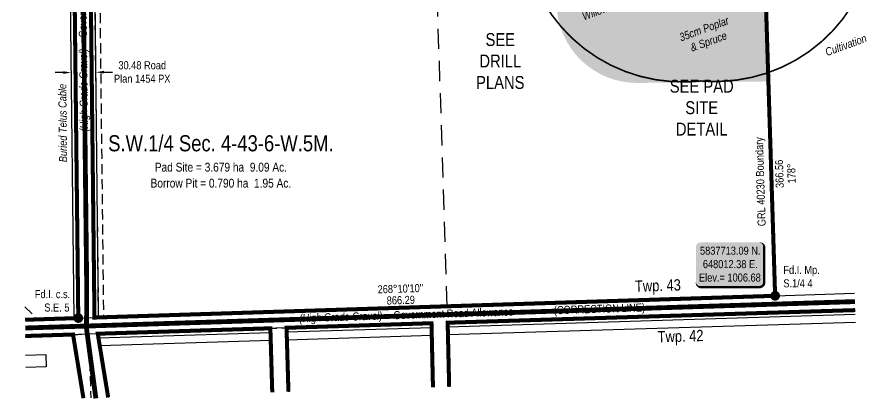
# Model space of a CAD drawing. Extents: x 647040 to 649347, y 5836686 to 5839217.
# Drawn here: x 647071 to 648139, y 5837583 to 5838059 of the extents above; entities that cross this region are included whole.
import ezdxf
from ezdxf.enums import TextEntityAlignment as Align

# ---------------------------------------------------------------- set-up
doc = ezdxf.new("R2010")
doc.units = 0
doc.header["$LTSCALE"] = 5
doc.header["$PDMODE"] = 34
doc.header["$PDSIZE"] = 0.03
for name, pattern in [('CENTERLINEX3', [5, 2.5, -1, 0.5, -1]), ('foc-ACCESSROAD', [3.75, 2.5, -1.25]), ('foc-BUFFER', [16.75, 15, -1.75]), ('foc-FLOWLINE', [3.75, 2.5, -1.25]), ('foc-LSD', [8, 5, -3]), ('foc-QUARTERLINE', [33, 25, -3, 2, -3])]:
    doc.linetypes.add(name, pattern=pattern)
doc.layers.get('Defpoints').update_dxf_attribs({"color": 9})
for name, color, linetype in [('AS-POWER', 104, 'foc-POWER'), ('AS-ROADS', 254, 'Continuous'), ('AS-TELUS', 224, 'foc-TEL'), ('AUX-BUFFER', 7, 'foc-BUFFER'), ('C-FLOWLINE', 13, 'foc-FLOWLINE'), ('C-RW', 13, 'Continuous'), ('C-SYMBOL', 7, 'Continuous'), ('C-WS', 13, 'foc-ACCESSROAD'), ('D-TXT', 6, 'Continuous'), ('DETAIL-T', 7, 'Continuous'), ('F-EZE', 190, 'foc-FLOWLINE'), ('L-AREAREQUIRED', 7, 'Continuous'), ('L-BD', 7, 'Continuous'), ('L-DETAIL-T', 3, 'Continuous'), ('L-MON', 1, 'Continuous'), ('L-MON-T', 1, 'Continuous'), ('L-QSEC', 8, 'foc-QUARTERLINE'), ('L-ROAD-T', 7, 'Continuous'), ('L-SEC', 7, 'Continuous'), ('L-SECTION-LSD', 7, 'foc-LSD'), ('L-TITLEDB', 4, 'Continuous'), ('L-TITLEDB-T', 4, 'Continuous'), ('P-BUFFER-H 30m', 51, 'Continuous'), ('T-BUSH-T', 110, 'Continuous')]:
    doc.layers.add(name, color=color, linetype=linetype)
doc.layers.add('AS-TRAPPER BOUNDARY', color=7, linetype='CENTERLINEX3', true_color=0xb85c00, transparency=0.6)
doc.layers.add('AS-TRAPPER-T', color=7, linetype='Continuous', true_color=0xc26100)
doc.layers.add('T-TEXT', color=48, linetype='Continuous', lineweight=18)
doc.styles.add('100L', font='ARIALN.TTF', dxfattribs={"height": 11})
doc.styles.add('175L', font='ARIALN.TTF', dxfattribs={"height": 20})
doc.styles.add('80', font='ARIALN.TTF', dxfattribs={"height": 10})
doc.styles.add('80CG', font='ARIALN.TTF', dxfattribs={"height": 10})
doc.styles.add('80L', font='ARIALN.TTF', dxfattribs={"height": 10})
doc.styles.add('80LS', font='ARIALNI.TTF', dxfattribs={"height": 10})
doc.styles.add('foc-LtypeFont', font='ARIALN.TTF', dxfattribs={"height": 7.35})
doc.linetypes.add('foc-POWER', pattern='A,6,-1,["P",foc-LtypeFont,S=0.2,R=0,X=-0.625,Y=-0.75],-1.24,4', length=12.24)
doc.linetypes.add('foc-POWER-NOLINE', pattern='A,0,-4,["P",foc-LtypeFont,S=0.2,R=0,X=-0.625,Y=-0.75],-8.24', length=12.24)
doc.linetypes.add('foc-TEL', pattern='A,2,-1,["T",foc-LtypeFont,S=0.2,R=0,X=-0.425,Y=-0.75],-1.24,8', length=12.24)
doc.linetypes.add('foc-TEL-NOLINE', pattern='A,0,-2,["T",foc-LtypeFont,S=0.2,R=0,X=-0.425,Y=-0.75],-10.24', length=12.24)
doc.dimstyles.new('Compass 5 000', dxfattribs={"dimscale": 5, "dimtxt": 9, "dimasz": 2, "dimexe": 0.2, "dimexo": 0.0625, "dimgap": 0.5, "dimtad": 0, "dimtih": 1, "dimtoh": 1, "dimzin": 0, "dimdsep": 46, "dimtxsty": '80CG', "dimcen": 0.1, "dimse1": 1, "dimse2": 1, "dimclrd": 256, "dimclrt": 256, "dimaunit": 1, "dimadec": 4, "dimazin": 0, "dimtfac": 0.06, "dimtofl": 0, "dimtmove": 0, "dimatfit": 1, "dimfxl": 0.2, "dimtolj": 1, "dimtzin": 0, "dimlwd": -1, "dimarcsym": 0})

# ---------------------------------------------------------------- blocks, each defined once
blk = doc.blocks.new('fdia')
at = {"color": 255, "const_width": 1}
blk.add_lwpolyline([(-0.5, 0, 1), (0.5, 0, 1)], format="xyb", close=True, dxfattribs=at)
blk = doc.blocks.new('Fdiaa')
blk.add_blockref('fdia', (0, 0))
blk = doc.blocks.new('fdib')
at = {"color": 1, "const_width": 1.6}
blk.add_lwpolyline([(-0.4, 0, 1), (0.4, 0, 1)], format="xyb", close=True, dxfattribs=at)
at = {"color": 1}
blk.add_circle((0, 0), 0.8, dxfattribs=at)
blk = doc.blocks.new('Fdibb')
blk.add_blockref('fdib', (0, 0))
blk = doc.blocks.new('fdicc')
for name in ['Fdibb', 'Fdiaa']:
    blk.add_blockref(name, (0, 0))
blk = doc.blocks.new('FDI')
blk.add_blockref('fdicc', (0, 0))
blk = doc.blocks.new('*D434')
at = {"layer": 'Defpoints', "color": 0, "transparency": 16777216}
for p in [(647137.5, 5838044.4), (647168, 5838044.8), (647168.6, 5837990.8)]:
    blk.add_point(p, dxfattribs=at)
at = {"layer": 'L-TITLEDB-T', "transparency": 16777216}
for p, q in [((647128.1, 5837990.4), (647118.1, 5837990.3)), ((647178.6, 5837990.9), (647189.2, 5837991.1))]:
    blk.add_line(p, q, dxfattribs=at)
for points in [[(647128.1, 5837992), (647128.2, 5837988.7), (647138.1, 5837990.5)], [(647178.6, 5837992.6), (647178.6, 5837989.3), (647168.6, 5837990.8)]]:
    blk.add_solid(points, dxfattribs=at)
at = {"layer": 'L-TITLEDB-T', "transparency": 16777216, "insert": (647226.2, 5837991.1), "char_height": 10, "attachment_point": 5, "style": '80CG'}
blk.add_mtext('\\A1;30.48 Road\\PPlan 1454 PX', dxfattribs=at)
blk = doc.blocks.new('*U503')
h = blk.add_hatch(color=254)
edge = h.paths.add_edge_path()
edge.add_line((-36.5, -28.5), (36.5, -28.5))
edge.add_arc((36.5, -22.5), 6, 270, 360)
edge.add_line((42.5, -22.5), (42.5, 21))
edge.add_arc((36.5, 21), 6, 0, 90)
edge.add_line((36.5, 27), (-36.5, 27))
edge.add_arc((-36.5, 21), 6, 90, 180)
edge.add_line((-42.5, 21), (-42.5, -22.5))
edge.add_arc((-36.5, -22.5), 6, 180, 270)
at = {"color": 1, "flags": 128}
blk.add_lwpolyline([(-36.5, -28.5, 3, 3, 0), (36.5, -28.5, 3, 3, 0.414214), (42.5, -22.5, 3, 3, 0), (42.5, 21, 3, 0, 0.414214), (36.5, 27, 0, 0, 0), (-36.5, 27, 0, 0, 0.414214), (-42.5, 21, 0, 0, 0), (-42.5, -22.5, 0, 3, 0.414214)], format="xyseb", close=True, dxfattribs=at)
blk.add_lwpolyline([(-33, -11.1, 0, 10, 0), (0, 0, 5, 5, 0)], format="xyseb", dxfattribs=at)
at = {"color": 1, "style": '80'}
blk.add_attdef('ENTER_TEXT_001', (-36, -5), '', height=10, dxfattribs=at)

msp = doc.modelspace()

# ---------------------------------------------------------------- hatches: boundary and pattern name
at = {"layer": 'P-BUFFER-H 30m'}
h = msp.add_hatch(color=256, dxfattribs=at)
h.dxf.hatch_style = 1
edge = h.paths.add_edge_path()
edge.add_line((647999.934, 5838109.307), (647839.96, 5838107.461))
edge.add_line((647839.96, 5838107.461), (647835.229, 5838258.025))
edge.add_line((647835.229, 5838258.025), (647841.052, 5838259.598))
edge.add_line((647841.052, 5838259.598), (647882.125, 5838288.536))
edge.add_line((647882.125, 5838288.536), (647909.646, 5838328.216))
edge.add_line((647909.646, 5838328.216), (647993.026, 5838329.178))
edge.add_line((647993.026, 5838329.178), (647989.885, 5838429.12))
edge.add_line((647989.885, 5838429.12), (647908.493, 5838428.18))
edge.add_arc((647909.646, 5838328.216), 99.971, 90.661182, 145.255404)
edge.add_line((647827.5, 5838385.191), (647810.07, 5838360.062))
edge.add_line((647810.07, 5838360.062), (647795.377, 5838349.71))
edge.add_arc((647835.229, 5838258.025), 99.971, 113.492469, 181.799714)
edge.add_line((647735.307, 5838254.885), (647740.98, 5838074.338))
edge.add_arc((647840.946, 5838077.525), 100.017, 181.825606, 270.63529)
edge.add_line((647842.055, 5837977.514), (648004.016, 5837979.402))
edge.add_line((648004.016, 5837979.402), (647999.934, 5838109.307))

# ---------------------------------------------------------------- linework, layer by layer
at = {"layer": 'AS-POWER', "linetype": 'foc-POWER-NOLINE', "flags": 128}
for points in [[(647166.897, 5837686.073), (647158.869, 5838391.633)], [(647080.764, 5837683.399), (647146.789, 5837685.43), (648012.384, 5837713.09), (648111.155, 5837716.246)]]:
    msp.add_lwpolyline(points, dxfattribs=at)
at = {"layer": 'AS-ROADS', "const_width": 5.998, "flags": 128}
for points in [[(647168.623, 5837585.659), (647157.011, 5837672.565), (647157.264, 5837722.95), (647146.875, 5838630.024)], [(647080.883, 5837673.107), (648111.478, 5837705.893)]]:
    msp.add_lwpolyline(points, dxfattribs=at)
at = {"layer": 'AS-TELUS', "linetype": 'foc-TEL-NOLINE', "flags": 128}
msp.add_lwpolyline([(647146.789, 5837685.43), (647136.045, 5838629.646)], dxfattribs=at)
at = {"layer": 'AS-TRAPPER BOUNDARY', "color": 52, "true_color": 0xbadd22, "const_width": 4.999, "flags": 128}
msp.add_lwpolyline([(647299.342, 5838260.748), (647427.629, 5838262.069), (647427.002, 5838322.989), (647993.026, 5838329.178), (648012.384, 5837713.09), (647166.897, 5837686.073), (647159.686, 5838319.83), (647298.641, 5838321.414), (647298.782, 5838309.065), (647299.342, 5838260.748)], close=True, dxfattribs=at)
for points in [[(647073.397, 5838318.846), (647139.573, 5838319.6), (647146.789, 5837685.43), (647080.765, 5837683.315)], [(647607.474, 5837600.084), (647605.98, 5837664.419), (647605.747, 5837674.48), (647605.626, 5837679.661), (648011.949, 5837692.223), (648111.808, 5837695.308)], [(647407.836, 5837593.905), (647405.936, 5837658.128), (647405.639, 5837668.188), (647405.486, 5837673.363), (647585.53, 5837679.039), (647585.651, 5837673.859), (647585.884, 5837663.798), (647587.378, 5837599.462)], [(647080.999, 5837663.144), (647140.265, 5837665.012), (647152.803, 5837588.199), (647153.167, 5837586.021)], [(647183.912, 5837586.973), (647183.578, 5837589.012), (647173.459, 5837650.806), (647171.819, 5837660.822), (647170.975, 5837665.979), (647385.379, 5837672.729), (647385.533, 5837667.554), (647385.83, 5837657.495), (647387.729, 5837593.282)]]:
    msp.add_lwpolyline(points, dxfattribs=at)
at = {"layer": 'AUX-BUFFER', "color": 251, "linetype": 'foc-BUFFER', "const_width": 1.999, "flags": 128}
msp.add_lwpolyline([(647919.985, 5837980.022, 0.02896067), (647943.003, 5837979.412), (647945.002, 5837979.475, 0.41421356), (648137.598, 5838184.567), (648135.965, 5838236.535, 0.41421356), (647930.873, 5838429.132), (647928.875, 5838429.069, 0.01887094), (647913.899, 5838428.032, 0.02896067), (647890.88, 5838428.642), (647888.882, 5838428.579, 0.41421356), (647696.285, 5838223.487), (647697.918, 5838171.518, 0.41421356), (647903.011, 5837978.922), (647905.009, 5837978.985, 0.01887094)], format="xyb", close=True, dxfattribs=at)
at = {"layer": 'C-FLOWLINE', "flags": 128}
msp.add_lwpolyline([(647080.577, 5837699.475), (647095.965, 5837683.974), (647082.211, 5837683.547), (647080.745, 5837685.023)], dxfattribs=at)
at = {"layer": 'C-RW'}
msp.add_lwpolyline([(648112.284, 5837680.072), (647605.98, 5837664.419), (647605.747, 5837674.48), (648111.97, 5837690.13)], dxfattribs=at)
for points in [[(647385.83, 5837657.495), (647173.459, 5837650.806), (647171.819, 5837660.822), (647385.533, 5837667.554), (647385.83, 5837657.495)], [(647585.884, 5837663.798), (647405.936, 5837658.128), (647405.639, 5837668.188), (647585.651, 5837673.859), (647585.884, 5837663.798)]]:
    msp.add_lwpolyline(points, close=True, dxfattribs=at)
at = {"layer": 'C-RW', "flags": 128}
msp.add_lwpolyline([(647081.275, 5837639.274), (647106.383, 5837640.179), (647106.87, 5837624.893), (647081.452, 5837624.034)], dxfattribs=at)
at = {"layer": 'C-WS', "flags": 128}
for points in [[(647080.999, 5837663.144), (647140.265, 5837665.012), (647146.124, 5837665.197), (647159.957, 5837665.633), (647162.303, 5837586.304)], [(647387.729, 5837593.282), (647385.83, 5837657.495), (647385.533, 5837667.554), (647385.379, 5837672.729), (647405.486, 5837673.363), (647405.639, 5837668.188), (647405.936, 5837658.128), (647407.836, 5837593.905)]]:
    msp.add_lwpolyline(points, dxfattribs=at)
at = {"layer": 'F-EZE', "flags": 128}
msp.add_lwpolyline([(647178.071, 5837686.43), (647172.074, 5837686.238), (647164.978, 5838309.832), (647170.976, 5838309.901), (647178.071, 5837686.43)], close=True, dxfattribs=at)
at = {"layer": 'L-QSEC'}
msp.add_line((648012.384, 5837713.09), (647984.697, 5838594.244), dxfattribs=at)
at = {"layer": 'L-SEC'}
for p, q in [((647146.789, 5837685.43), (647137.166, 5838531.101)), ((647166.897, 5837686.073), (647157.278, 5838531.408)), ((647166.897, 5837686.073), (648012.384, 5837713.09)), ((648012.384, 5837713.09), (648111.155, 5837716.246)), ((647605.436, 5837679.962), (648111.782, 5837696.142)), ((647080.764, 5837683.399), (647146.789, 5837685.43)), ((647147.407, 5837665.325), (647585.333, 5837679.319)), ((647585.333, 5837679.319), (647587.187, 5837599.456)), ((647607.29, 5837600.079), (647605.436, 5837679.962))]:
    msp.add_line(p, q, dxfattribs=at)
at = {"layer": 'L-SECTION-LSD'}
msp.add_line((647604.968, 5837700.071), (647578.123, 5838545.424), dxfattribs=at)
at = {"layer": 'L-TITLEDB'}
for p, q in [((647141.612, 5837685.264), (647130.855, 5838630.556)), ((647172.074, 5837686.238), (647161.317, 5838631.576))]:
    msp.add_line(p, q, dxfattribs=at)
at = {"layer": 'L-TITLEDB', "flags": 128}
msp.add_lwpolyline([(647153.167, 5837586.021), (647140.265, 5837665.012), (647170.955, 5837666.098), (647183.974, 5837586.596)], dxfattribs=at)

# ---------------------------------------------------------------- block references
at = {"layer": 'DETAIL-T'}
ref = msp.add_blockref('*U503', (647956.396, 5837752.422), dxfattribs=dict(at, xscale=0.9997111, yscale=0.9997111, zscale=0.9997111))
ref.add_attrib('ENTER_TEXT_001', '5837713.09 N.', (647919.087, 5837764.191), dxfattribs={"layer": '0', "color": 1, "height": 9.99711, "style": '80'})
ref.add_attrib('ENTER_TEXT_002', '648012.38 E.', (647922.609, 5837747.488), dxfattribs={"layer": '0', "color": 1, "height": 9.99711, "style": '80'})
ref.add_attrib('ENTER_TEXT_003', 'Elev.= 1006.68', (647917.832, 5837730.786), dxfattribs={"layer": '0', "color": 1, "height": 9.99711, "style": '80'})
at = {"layer": 'L-MON', "xscale": 4.998555499999995, "yscale": 4.998555499999995, "zscale": 4.998555499999995}
for p in [(648012.384, 5837713.09), (647146.789, 5837685.43)]:
    msp.add_blockref('FDI', p, dxfattribs=at)

# ---------------------------------------------------------------- texts
at = {"layer": 'AS-TELUS', "insert": (647122.959, 5837878.68), "char_height": 9.98952, "attachment_point": 1, "rotation": 90.651944, "style": '80L'}
msp.add_mtext_dynamic_manual_height_columns('\\pi0.3127,t130.18;{\\fArial Narrow|b0|i1|c0|p34;Buried Telus Cable}', width=97.16125, gutter_width=49.979, heights=[0], dxfattribs=at)
at = {"layer": 'AS-TRAPPER-T', "color": 52, "true_color": 0xbadd22, "style": '80L'}
msp.add_text('GRL 40230 Boundary', height=9.99126, rotation=91.799722, dxfattribs=at).set_placement((648000.71, 5837799.693))
at = {"layer": 'C-SYMBOL', "color": 3, "style": '175L'}
msp.add_text('S.W.1/4 Sec. 4-43-6-W.5M.', height=19.99422, dxfattribs=at).set_placement((647323.943, 5837886.584), align=Align.BOTTOM_CENTER)
at = {"layer": 'D-TXT', "color": 3, "char_height": 13.996, "attachment_point": 1, "rotation": 1.770808, "style": '80L'}
for s, insert in [('Twp. 43', (647838.041, 5837731.991)), ('Twp. 42', (647866.187, 5837669.139))]:
    msp.add_mtext_dynamic_manual_height_columns(s, width=101.3954, gutter_width=47.5, heights=[0], dxfattribs=dict(at, insert=insert))
at = {"layer": 'L-AREAREQUIRED', "color": 5, "style": '100L'}
for s, p in [('Pad Site = 3.679 ha  9.09 Ac.', (647323.943, 5837864.091)), ('Borrow Pit = 0.790 ha  1.95 Ac.', (647323.943, 5837844.258))]:
    msp.add_text(s, height=10.99682, dxfattribs=at).set_placement(p, align=Align.BOTTOM_CENTER)
at = {"layer": 'L-BD', "style": '80L'}
for s, height, rotation, p in [('366.56', 9.9971, 91.7997, (648017.627, 5837864.562)), ('178°', 9.9971, 91.7997, (648032.615, 5837865.033)), ("268°10'10''", 9.99711, 1.8303, (647546.96, 5837721.973)), ('866.29', 9.9971, 1.8303, (647547.415, 5837707.734))]:
    msp.add_text(s, height=height, rotation=rotation, dxfattribs=at).set_placement(p, align=Align.MIDDLE)
at = {"layer": 'L-DETAIL-T', "char_height": 15.99538, "attachment_point": 5, "style": '80CG'}
for s, insert, width in [('SEE DRILL PLANS', (647670.999, 5838004.636), 93.15354), ('SEE PAD SITE DETAIL', (647921.203, 5837946.806), 109.44352)]:
    msp.add_mtext(s, dxfattribs=dict(at, insert=insert, width=width))
at = {"layer": 'L-MON-T', "attachment_point": 1, "style": '80L'}
for s, width, insert, char_height in [('Fd.I. Mp.\\PS.1/4 4', 44.31642, (648022.638, 5837750.24), 9.9942), ('\\pi1.0736;Fd.I. c.s.\\P\\pi12.854;S.E. 5', 43.04803, (647091.745, 5837720.193), 9.99423)]:
    msp.add_mtext_dynamic_manual_height_columns(s, width=width, gutter_width=50, heights=[0], dxfattribs=dict(at, insert=insert, char_height=char_height))
at = {"layer": 'L-ROAD-T', "style": '80L'}
for s, rotation, p in [('Government Road Allowance', 90.651948, (647151.646, 5838108.539)), ('Government Road Allowance', 1.770814, (647612.789, 5837691.233)), ('(CORRECTION LINE)', 1.830258, (647794.128, 5837696.941))]:
    msp.add_text(s, height=9.99711, rotation=rotation, dxfattribs=at).set_placement(p, align=Align.MIDDLE_CENTER)
at = {"layer": 'T-BUSH-T', "char_height": 9.99711, "attachment_point": 2, "rotation": 20, "style": '80LS'}
for s, insert, width in [('{\\C48;Low Area\\PMuskeg}\\PTamarack &\\PWillow', (647769.947, 5838117.251), 61.6579), ('35cm Poplar & Spruce', (647922.322, 5838049.43), 65.38806)]:
    msp.add_mtext(s, dxfattribs=dict(at, insert=insert, width=width))
at = {"layer": 'T-TEXT', "style": '80LS'}
for s, height, rotation, p in [('Cultivation', 10, 20, (648100.298, 5838024.591)), ('(High Grade Gravel)', 9.99711, 90.651948, (647153.239, 5837968.588)), ('(High Grade Gravel)', 9.99711, 1.770814, (647472.896, 5837686.908))]:
    msp.add_text(s, height=height, rotation=rotation, dxfattribs=at).set_placement(p, align=Align.MIDDLE_CENTER)

# ---------------------------------------------------------------- dimensions: what is measured, and where the dimension line sits
at = {"layer": 'L-TITLEDB-T'}
dim = msp.add_linear_dim(base=(647168.608, 5837990.832), p1=(647137.525, 5838044.442), p2=(647167.994, 5838044.789), angle=0.651948, text='30.48 Road\\PPlan 1454 PX', dimstyle='Compass 5 000', dxfattribs=at)
dim.commit()
dim.dimension.update_dxf_attribs({"geometry": '*D434', "text_midpoint": (647226.24, 5837991.067), "dimtype": 161})

doc.saveas('drawing.dxf')
